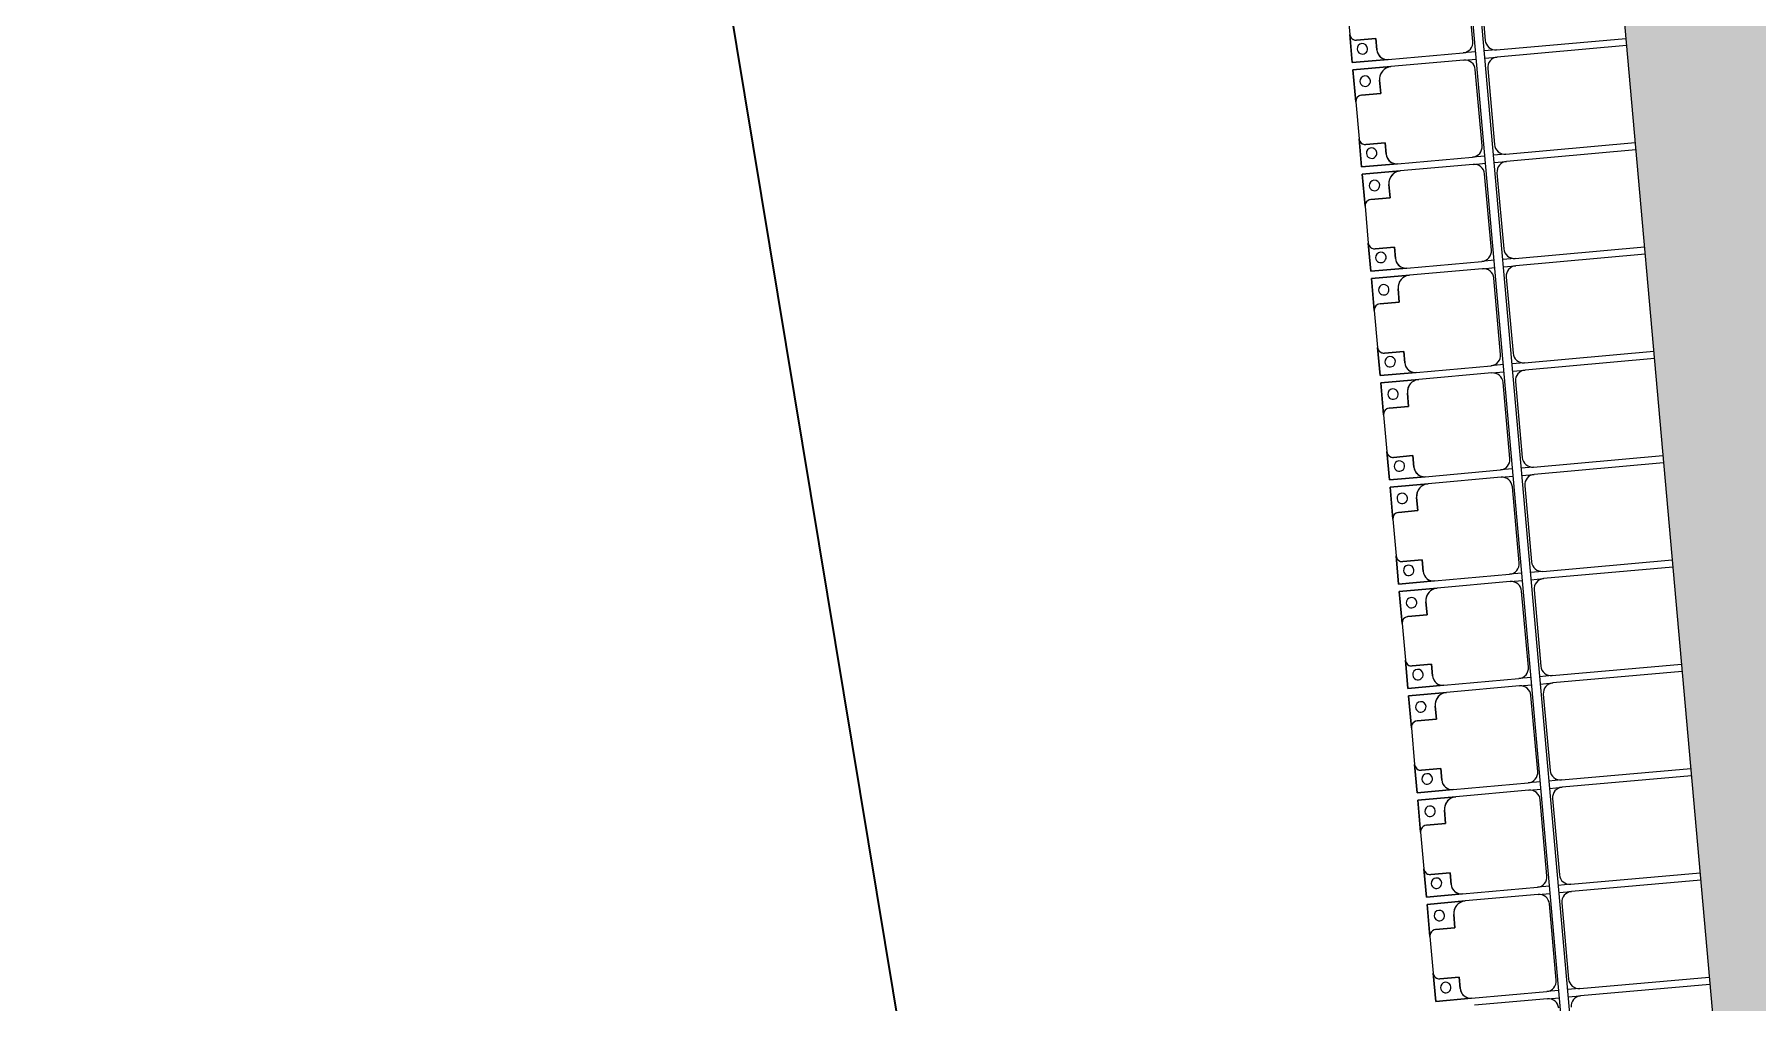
# Model space of a CAD drawing. Header units: millimetres. Extents: x -861324 to 439029, y -308065 to 694685.
# Drawn here: x -94061 to -85830, y 81739 to 86362 of the extents above; entities that cross this region are included whole.
import ezdxf

# ---------------------------------------------------------------- set-up
doc = ezdxf.new("R2010")
doc.units = ezdxf.units.MM
for name, color, linetype, lineweight in [('A-DETL-GENF', 92, 'Continuous', 9), ('A-DETL-THIN', 151, 'Continuous', 9), ('A-GENM', 13, 'Continuous', 9), ('C-TOPO-MAJR', 7, 'Continuous', 35), ('S-BEAM', 12, 'Continuous', 9)]:
    doc.layers.add(name, color=color, linetype=linetype, lineweight=lineweight)

# ---------------------------------------------------------------- blocks, each defined once
blk = doc.blocks.new('Dải phao đi lại kèm đỡ invester - DẢI PHAO ĐI LẠI-19658-BỐ TRÍ BÈ PIN HỒ BẢN MÒNG')
at = {"layer": 'A-GENM', "color": 7}
for p, q in [((77223.4, -620.3), (77223.4, 0)), ((77258.4, 0), (77258.4, -620.3)), ((77723.4, -620.3), (77723.4, 0)), ((77758.4, 0), (77758.4, -620.3)), ((78223.4, -620.3), (78223.4, 0)), ((78723.4, -620.3), (78723.4, 0)), ((78758.4, 0), (78758.4, -620.3)), ((79723.4, -620.3), (79723.4, 0)), ((79758.4, 0), (79758.4, -620.3)), ((80723.4, -620.3), (80723.4, 0)), ((80758.4, 0), (80758.4, -620.3)), ((81258.4, 0), (81258.4, -620.3)), ((81723.4, -620.3), (81723.4, 0)), ((81758.4, 0), (81758.4, -620.3)), ((78258.4, 0), (78258.4, -620.3)), ((79223.4, -620.3), (79223.4, 0)), ((79258.4, 0), (79258.4, -620.3)), ((80223.4, -620.3), (80223.4, 0)), ((80258.4, 0), (80258.4, -620.3)), ((81223.4, -620.3), (81223.4, 0)), ((77223.4, -620.3), (77223.4, -681.1)), ((77258.4, -681.1), (77258.4, -620.3)), ((77723.4, -620.3), (77723.4, -681.1)), ((77758.4, -681.1), (77758.4, -620.3)), ((78223.4, -620.3), (78223.4, -681.1)), ((78258.4, -681.1), (78258.4, -620.3)), ((78723.4, -620.3), (78723.4, -681.1)), ((78758.4, -681.1), (78758.4, -620.3)), ((79223.4, -620.3), (79223.4, -681.1)), ((79258.4, -681.1), (79258.4, -620.3)), ((79723.4, -620.3), (79723.4, -681.1)), ((79758.4, -681.1), (79758.4, -620.3)), ((80223.4, -620.3), (80223.4, -681.1)), ((80258.4, -681.1), (80258.4, -620.3)), ((80723.4, -620.3), (80723.4, -681.1)), ((80758.4, -681.1), (80758.4, -620.3)), ((81223.4, -620.3), (81223.4, -681.1)), ((81258.4, -681.1), (81258.4, -620.3)), ((81723.4, -620.3), (81723.4, -681.1)), ((81758.4, -681.1), (81758.4, -620.3)), ((76808.4, -670.3), (77173.4, -670.3)), ((77173.4, -729.7), (76808.4, -729.7)), ((77223.4, -721.1), (77223.4, -779.7)), ((77258.4, -779.7), (77258.4, -721.1)), ((77308.4, -670.3), (77673.4, -670.3)), ((77673.4, -729.7), (77308.4, -729.7)), ((77723.4, -721.1), (77723.4, -779.7)), ((77758.4, -779.7), (77758.4, -721.1)), ((77808.4, -670.3), (78173.4, -670.3)), ((78173.4, -729.7), (77808.4, -729.7)), ((78223.4, -721.1), (78223.4, -779.7)), ((78258.4, -779.7), (78258.4, -721.1)), ((78308.4, -670.3), (78673.4, -670.3)), ((78673.4, -729.7), (78308.4, -729.7)), ((78723.4, -721.1), (78723.4, -779.7)), ((78758.4, -779.7), (78758.4, -721.1)), ((78808.4, -670.3), (79173.4, -670.3)), ((79173.4, -729.7), (78808.4, -729.7)), ((79223.4, -721.1), (79223.4, -779.7)), ((79258.4, -779.7), (79258.4, -721.1)), ((79308.4, -670.3), (79673.4, -670.3)), ((79673.4, -729.7), (79308.4, -729.7)), ((79723.4, -721.1), (79723.4, -779.7)), ((79758.4, -779.7), (79758.4, -721.1)), ((79808.4, -670.3), (80173.4, -670.3)), ((80173.4, -729.7), (79808.4, -729.7)), ((80223.4, -721.1), (80223.4, -779.7)), ((80258.4, -779.7), (80258.4, -721.1)), ((80308.4, -670.3), (80673.4, -670.3)), ((80673.4, -729.7), (80308.4, -729.7)), ((80723.4, -721.1), (80723.4, -779.7)), ((80758.4, -779.7), (80758.4, -721.1)), ((80808.4, -670.3), (81173.4, -670.3)), ((81173.4, -729.7), (80808.4, -729.7)), ((81223.4, -721.1), (81223.4, -779.7)), ((81258.4, -779.7), (81258.4, -721.1)), ((81308.4, -670.3), (81673.4, -670.3)), ((81673.4, -729.7), (81308.4, -729.7)), ((81723.4, -721.1), (81723.4, -779.7)), ((81758.4, -779.7), (81758.4, -721.1)), ((77223.4, -1139.7), (77223.4, -779.7)), ((77258.4, -779.7), (77258.4, -1129.7)), ((77723.4, -1139.7), (77723.4, -779.7)), ((77758.4, -779.7), (77758.4, -1129.7)), ((78223.4, -1139.7), (78223.4, -779.7)), ((78258.4, -779.7), (78258.4, -1129.7)), ((78723.4, -1139.7), (78723.4, -779.7)), ((78758.4, -779.7), (78758.4, -1129.7)), ((79223.4, -1139.7), (79223.4, -779.7)), ((79258.4, -779.7), (79258.4, -1129.7)), ((79723.4, -1139.7), (79723.4, -779.7)), ((79758.4, -779.7), (79758.4, -1129.7)), ((80223.4, -1139.7), (80223.4, -779.7)), ((80258.4, -779.7), (80258.4, -1129.7)), ((80723.4, -1139.7), (80723.4, -779.7)), ((80758.4, -779.7), (80758.4, -1129.7)), ((81223.4, -1139.7), (81223.4, -779.7)), ((81258.4, -779.7), (81258.4, -1129.7)), ((81723.4, -1139.7), (81723.4, -779.7)), ((81758.4, -779.7), (81758.4, -1129.7)), ((77118.2, -1282.2), (77118.2, -1189.7)), ((77118.2, -1189.7), (77173.4, -1189.7)), ((77318.4, -1189.7), (77381.8, -1189.7)), ((77381.8, -1189.7), (77381.8, -1282.2)), ((77618.2, -1282.2), (77618.2, -1189.7)), ((77618.2, -1189.7), (77673.4, -1189.7)), ((77818.4, -1189.7), (77881.8, -1189.7)), ((77881.8, -1189.7), (77881.8, -1282.2)), ((78118.2, -1282.2), (78118.2, -1189.7)), ((78118.2, -1189.7), (78173.4, -1189.7)), ((78318.4, -1189.7), (78381.8, -1189.7)), ((78381.8, -1189.7), (78381.8, -1282.2)), ((78618.2, -1282.2), (78618.2, -1189.7)), ((78618.2, -1189.7), (78673.4, -1189.7)), ((78818.4, -1189.7), (78881.8, -1189.7)), ((78881.8, -1189.7), (78881.8, -1282.2)), ((79118.2, -1282.2), (79118.2, -1189.7)), ((79118.2, -1189.7), (79173.4, -1189.7)), ((79318.4, -1189.7), (79381.8, -1189.7)), ((79381.8, -1189.7), (79381.8, -1282.2)), ((79618.2, -1282.2), (79618.2, -1189.7)), ((79618.2, -1189.7), (79673.4, -1189.7)), ((79818.4, -1189.7), (79881.8, -1189.7)), ((79881.8, -1189.7), (79881.8, -1282.2)), ((80118.2, -1282.2), (80118.2, -1189.7)), ((80118.2, -1189.7), (80173.4, -1189.7)), ((80318.4, -1189.7), (80381.8, -1189.7)), ((80381.8, -1189.7), (80381.8, -1282.2)), ((80618.2, -1282.2), (80618.2, -1189.7)), ((80618.2, -1189.7), (80673.4, -1189.7)), ((80818.4, -1189.7), (80881.8, -1189.7)), ((80881.8, -1189.7), (80881.8, -1282.2)), ((81118.2, -1282.2), (81118.2, -1189.7)), ((81118.2, -1189.7), (81173.4, -1189.7)), ((81318.4, -1189.7), (81381.8, -1189.7)), ((81381.8, -1189.7), (81381.8, -1282.2)), ((81618.2, -1282.2), (81618.2, -1189.7)), ((81618.2, -1189.7), (81673.4, -1189.7)), ((76911.8, -1312.2), (77088.2, -1312.2)), ((77411.8, -1312.2), (77588.2, -1312.2)), ((77911.8, -1312.2), (78088.2, -1312.2)), ((78411.8, -1312.2), (78588.2, -1312.2)), ((78911.8, -1312.2), (79088.2, -1312.2)), ((79411.8, -1312.2), (79588.2, -1312.2)), ((79911.8, -1312.2), (80088.2, -1312.2)), ((80411.8, -1312.2), (80588.2, -1312.2)), ((80911.8, -1312.2), (81088.2, -1312.2)), ((81411.8, -1312.2), (81588.2, -1312.2))]:
    blk.add_line(p, q, dxfattribs=at)
at = {"layer": 'A-GENM', "color": 9}
for p, q in [((77223.4, -620.3), (77223.4, -681.1)), ((77258.4, -681.1), (77258.4, -620.3)), ((77723.4, -620.3), (77723.4, -681.1)), ((77758.4, -681.1), (77758.4, -620.3)), ((78223.4, -620.3), (78223.4, -681.1)), ((78258.4, -681.1), (78258.4, -620.3)), ((78723.4, -620.3), (78723.4, -681.1)), ((78758.4, -681.1), (78758.4, -620.3)), ((79223.4, -620.3), (79223.4, -681.1)), ((79258.4, -681.1), (79258.4, -620.3)), ((79723.4, -620.3), (79723.4, -681.1)), ((79758.4, -681.1), (79758.4, -620.3)), ((80223.4, -620.3), (80223.4, -681.1)), ((80258.4, -681.1), (80258.4, -620.3)), ((80723.4, -620.3), (80723.4, -681.1)), ((80758.4, -681.1), (80758.4, -620.3)), ((81223.4, -620.3), (81223.4, -681.1)), ((81258.4, -681.1), (81258.4, -620.3)), ((81723.4, -620.3), (81723.4, -681.1)), ((81758.4, -681.1), (81758.4, -620.3)), ((77223.4, -721.1), (77223.4, -779.7)), ((77258.4, -779.7), (77258.4, -721.1)), ((77723.4, -721.1), (77723.4, -779.7)), ((77758.4, -779.7), (77758.4, -721.1)), ((78223.4, -721.1), (78223.4, -779.7)), ((78258.4, -779.7), (78258.4, -721.1)), ((78723.4, -721.1), (78723.4, -779.7)), ((78758.4, -779.7), (78758.4, -721.1)), ((79223.4, -721.1), (79223.4, -779.7)), ((79258.4, -779.7), (79258.4, -721.1)), ((79723.4, -721.1), (79723.4, -779.7)), ((79758.4, -779.7), (79758.4, -721.1)), ((80223.4, -721.1), (80223.4, -779.7)), ((80258.4, -779.7), (80258.4, -721.1)), ((80723.4, -721.1), (80723.4, -779.7)), ((80758.4, -779.7), (80758.4, -721.1)), ((81223.4, -721.1), (81223.4, -779.7)), ((81258.4, -779.7), (81258.4, -721.1)), ((81723.4, -721.1), (81723.4, -779.7)), ((81758.4, -779.7), (81758.4, -721.1)), ((77223.4, -1139.7), (77223.4, -1312.2)), ((77223.4, -1312.2), (77223.4, -1139.7)), ((77258.4, -1312.2), (77258.4, -1129.7)), ((77258.4, -1129.7), (77258.4, -1312.2)), ((77723.4, -1139.7), (77723.4, -1312.2)), ((77723.4, -1312.2), (77723.4, -1139.7)), ((77758.4, -1312.2), (77758.4, -1129.7)), ((77758.4, -1129.7), (77758.4, -1312.2)), ((78223.4, -1139.7), (78223.4, -1312.2)), ((78223.4, -1312.2), (78223.4, -1139.7)), ((78258.4, -1312.2), (78258.4, -1129.7)), ((78258.4, -1129.7), (78258.4, -1312.2)), ((78723.4, -1139.7), (78723.4, -1312.2)), ((78723.4, -1312.2), (78723.4, -1139.7)), ((78758.4, -1312.2), (78758.4, -1129.7)), ((78758.4, -1129.7), (78758.4, -1312.2)), ((79223.4, -1139.7), (79223.4, -1312.2)), ((79223.4, -1312.2), (79223.4, -1139.7)), ((79258.4, -1312.2), (79258.4, -1129.7)), ((79258.4, -1129.7), (79258.4, -1312.2)), ((79723.4, -1139.7), (79723.4, -1312.2)), ((79723.4, -1312.2), (79723.4, -1139.7)), ((79758.4, -1312.2), (79758.4, -1129.7)), ((79758.4, -1129.7), (79758.4, -1312.2)), ((80223.4, -1139.7), (80223.4, -1312.2)), ((80223.4, -1312.2), (80223.4, -1139.7)), ((80258.4, -1312.2), (80258.4, -1129.7)), ((80258.4, -1129.7), (80258.4, -1312.2)), ((80723.4, -1139.7), (80723.4, -1312.2)), ((80723.4, -1312.2), (80723.4, -1139.7)), ((80758.4, -1312.2), (80758.4, -1129.7)), ((80758.4, -1129.7), (80758.4, -1312.2)), ((81223.4, -1139.7), (81223.4, -1312.2)), ((81223.4, -1312.2), (81223.4, -1139.7)), ((81258.4, -1312.2), (81258.4, -1129.7)), ((81258.4, -1129.7), (81258.4, -1312.2)), ((81723.4, -1139.7), (81723.4, -1312.2)), ((81723.4, -1312.2), (81723.4, -1139.7)), ((77173.4, -1189.7), (77118.2, -1189.7)), ((77118.2, -1189.7), (77118.2, -1282.2)), ((77118.2, -1282.2), (77118.2, -1189.7)), ((77118.2, -1189.7), (77118.2, -1282.2)), ((77118.2, -1189.7), (77173.4, -1189.7)), ((77173.4, -1189.7), (77118.2, -1189.7)), ((77381.8, -1189.7), (77318.4, -1189.7)), ((77318.4, -1189.7), (77381.8, -1189.7)), ((77381.8, -1189.7), (77318.4, -1189.7)), ((77381.8, -1282.2), (77381.8, -1189.7)), ((77381.8, -1189.7), (77381.8, -1282.2)), ((77381.8, -1282.2), (77381.8, -1189.7)), ((77673.4, -1189.7), (77618.2, -1189.7)), ((77618.2, -1189.7), (77618.2, -1282.2)), ((77618.2, -1282.2), (77618.2, -1189.7)), ((77618.2, -1189.7), (77618.2, -1282.2)), ((77618.2, -1189.7), (77673.4, -1189.7)), ((77673.4, -1189.7), (77618.2, -1189.7)), ((77881.8, -1189.7), (77818.4, -1189.7)), ((77818.4, -1189.7), (77881.8, -1189.7)), ((77881.8, -1189.7), (77818.4, -1189.7)), ((77881.8, -1282.2), (77881.8, -1189.7)), ((77881.8, -1189.7), (77881.8, -1282.2)), ((77881.8, -1282.2), (77881.8, -1189.7)), ((78173.4, -1189.7), (78118.2, -1189.7)), ((78118.2, -1189.7), (78118.2, -1282.2)), ((78118.2, -1282.2), (78118.2, -1189.7)), ((78118.2, -1189.7), (78118.2, -1282.2)), ((78118.2, -1189.7), (78173.4, -1189.7)), ((78173.4, -1189.7), (78118.2, -1189.7)), ((78381.8, -1189.7), (78318.4, -1189.7)), ((78318.4, -1189.7), (78381.8, -1189.7)), ((78381.8, -1189.7), (78318.4, -1189.7)), ((78381.8, -1282.2), (78381.8, -1189.7)), ((78381.8, -1189.7), (78381.8, -1282.2)), ((78381.8, -1282.2), (78381.8, -1189.7)), ((78673.4, -1189.7), (78618.2, -1189.7)), ((78618.2, -1189.7), (78618.2, -1282.2)), ((78618.2, -1282.2), (78618.2, -1189.7)), ((78618.2, -1189.7), (78618.2, -1282.2)), ((78618.2, -1189.7), (78673.4, -1189.7)), ((78673.4, -1189.7), (78618.2, -1189.7)), ((78881.8, -1189.7), (78818.4, -1189.7)), ((78818.4, -1189.7), (78881.8, -1189.7)), ((78881.8, -1189.7), (78818.4, -1189.7)), ((78881.8, -1282.2), (78881.8, -1189.7)), ((78881.8, -1189.7), (78881.8, -1282.2)), ((78881.8, -1282.2), (78881.8, -1189.7)), ((79173.4, -1189.7), (79118.2, -1189.7)), ((79118.2, -1189.7), (79118.2, -1282.2)), ((79118.2, -1282.2), (79118.2, -1189.7)), ((79118.2, -1189.7), (79118.2, -1282.2)), ((79118.2, -1189.7), (79173.4, -1189.7)), ((79173.4, -1189.7), (79118.2, -1189.7)), ((79381.8, -1189.7), (79318.4, -1189.7)), ((79318.4, -1189.7), (79381.8, -1189.7)), ((79381.8, -1189.7), (79318.4, -1189.7)), ((79381.8, -1282.2), (79381.8, -1189.7)), ((79381.8, -1189.7), (79381.8, -1282.2)), ((79381.8, -1282.2), (79381.8, -1189.7)), ((79673.4, -1189.7), (79618.2, -1189.7)), ((79618.2, -1189.7), (79618.2, -1282.2)), ((79618.2, -1282.2), (79618.2, -1189.7)), ((79618.2, -1189.7), (79618.2, -1282.2)), ((79618.2, -1189.7), (79673.4, -1189.7)), ((79673.4, -1189.7), (79618.2, -1189.7)), ((79881.8, -1189.7), (79818.4, -1189.7)), ((79818.4, -1189.7), (79881.8, -1189.7)), ((79881.8, -1189.7), (79818.4, -1189.7)), ((79881.8, -1282.2), (79881.8, -1189.7)), ((79881.8, -1189.7), (79881.8, -1282.2)), ((79881.8, -1282.2), (79881.8, -1189.7)), ((80173.4, -1189.7), (80118.2, -1189.7)), ((80118.2, -1189.7), (80118.2, -1282.2)), ((80118.2, -1282.2), (80118.2, -1189.7)), ((80118.2, -1189.7), (80118.2, -1282.2)), ((80118.2, -1189.7), (80173.4, -1189.7)), ((80173.4, -1189.7), (80118.2, -1189.7)), ((80381.8, -1189.7), (80318.4, -1189.7)), ((80318.4, -1189.7), (80381.8, -1189.7)), ((80381.8, -1189.7), (80318.4, -1189.7)), ((80381.8, -1282.2), (80381.8, -1189.7)), ((80381.8, -1189.7), (80381.8, -1282.2)), ((80381.8, -1282.2), (80381.8, -1189.7)), ((80673.4, -1189.7), (80618.2, -1189.7)), ((80618.2, -1189.7), (80618.2, -1282.2)), ((80618.2, -1282.2), (80618.2, -1189.7)), ((80618.2, -1189.7), (80618.2, -1282.2)), ((80618.2, -1189.7), (80673.4, -1189.7)), ((80673.4, -1189.7), (80618.2, -1189.7)), ((80881.8, -1189.7), (80818.4, -1189.7)), ((80818.4, -1189.7), (80881.8, -1189.7)), ((80881.8, -1189.7), (80818.4, -1189.7)), ((80881.8, -1282.2), (80881.8, -1189.7)), ((80881.8, -1189.7), (80881.8, -1282.2)), ((80881.8, -1282.2), (80881.8, -1189.7)), ((81173.4, -1189.7), (81118.2, -1189.7)), ((81118.2, -1189.7), (81118.2, -1282.2)), ((81118.2, -1282.2), (81118.2, -1189.7)), ((81118.2, -1189.7), (81118.2, -1282.2)), ((81118.2, -1189.7), (81173.4, -1189.7)), ((81173.4, -1189.7), (81118.2, -1189.7)), ((81381.8, -1189.7), (81318.4, -1189.7)), ((81318.4, -1189.7), (81381.8, -1189.7)), ((81381.8, -1189.7), (81318.4, -1189.7)), ((81381.8, -1282.2), (81381.8, -1189.7)), ((81381.8, -1189.7), (81381.8, -1282.2)), ((81381.8, -1282.2), (81381.8, -1189.7)), ((81673.4, -1189.7), (81618.2, -1189.7)), ((81618.2, -1189.7), (81618.2, -1282.2)), ((81618.2, -1282.2), (81618.2, -1189.7)), ((81618.2, -1189.7), (81618.2, -1282.2)), ((81618.2, -1189.7), (81673.4, -1189.7)), ((81673.4, -1189.7), (81618.2, -1189.7)), ((77223.4, -1312.2), (77088.2, -1312.2)), ((77088.2, -1312.2), (77223.4, -1312.2)), ((77411.8, -1312.2), (77258.4, -1312.2)), ((77258.4, -1312.2), (77411.8, -1312.2)), ((77723.4, -1312.2), (77588.2, -1312.2)), ((77588.2, -1312.2), (77723.4, -1312.2)), ((77911.8, -1312.2), (77758.4, -1312.2)), ((77758.4, -1312.2), (77911.8, -1312.2)), ((78223.4, -1312.2), (78088.2, -1312.2)), ((78088.2, -1312.2), (78223.4, -1312.2)), ((78411.8, -1312.2), (78258.4, -1312.2)), ((78258.4, -1312.2), (78411.8, -1312.2)), ((78723.4, -1312.2), (78588.2, -1312.2)), ((78588.2, -1312.2), (78723.4, -1312.2)), ((78911.8, -1312.2), (78758.4, -1312.2)), ((78758.4, -1312.2), (78911.8, -1312.2)), ((79223.4, -1312.2), (79088.2, -1312.2)), ((79088.2, -1312.2), (79223.4, -1312.2)), ((79411.8, -1312.2), (79258.4, -1312.2)), ((79258.4, -1312.2), (79411.8, -1312.2)), ((79723.4, -1312.2), (79588.2, -1312.2)), ((79588.2, -1312.2), (79723.4, -1312.2)), ((79911.8, -1312.2), (79758.4, -1312.2)), ((79758.4, -1312.2), (79911.8, -1312.2)), ((80223.4, -1312.2), (80088.2, -1312.2)), ((80088.2, -1312.2), (80223.4, -1312.2)), ((80411.8, -1312.2), (80258.4, -1312.2)), ((80258.4, -1312.2), (80411.8, -1312.2)), ((80723.4, -1312.2), (80588.2, -1312.2)), ((80588.2, -1312.2), (80723.4, -1312.2)), ((80911.8, -1312.2), (80758.4, -1312.2)), ((80758.4, -1312.2), (80911.8, -1312.2)), ((81223.4, -1312.2), (81088.2, -1312.2)), ((81088.2, -1312.2), (81223.4, -1312.2)), ((81411.8, -1312.2), (81258.4, -1312.2)), ((81258.4, -1312.2), (81411.8, -1312.2)), ((81723.4, -1312.2), (81588.2, -1312.2)), ((81588.2, -1312.2), (81723.4, -1312.2))]:
    blk.add_line(p, q, dxfattribs=at)
at = {"layer": 'A-GENM', "color": 7}
for centre, radius, start, end in [((77173.4, -620.3), 50, 270, 0), ((77308.4, -620.3), 50, 180, 270), ((77673.4, -620.3), 50, 270, 0), ((77808.4, -620.3), 50, 180, 270), ((78173.4, -620.3), 50, 270, 0), ((78308.4, -620.3), 50, 180, 270), ((78673.4, -620.3), 50, 270, 0), ((78808.4, -620.3), 50, 180, 270), ((79173.4, -620.3), 50, 270, 0), ((79308.4, -620.3), 50, 180, 270), ((79673.4, -620.3), 50, 270, 0), ((79808.4, -620.3), 50, 180, 270), ((80173.4, -620.3), 50, 270, 0), ((80308.4, -620.3), 50, 180, 270), ((80673.4, -620.3), 50, 270, 0), ((80808.4, -620.3), 50, 180, 270), ((81173.4, -620.3), 50, 270, 0), ((81308.4, -620.3), 50, 180, 270), ((81673.4, -620.3), 50, 270, 0), ((81808.4, -620.3), 50, 180, 270), ((77173.4, -779.7), 50, 360, 90), ((77308.4, -779.7), 50, 90, 180), ((77673.4, -779.7), 50, 360, 90), ((77808.4, -779.7), 50, 90, 180), ((78173.4, -779.7), 50, 360, 90), ((78308.4, -779.7), 50, 90, 180), ((78673.4, -779.7), 50, 360, 90), ((78808.4, -779.7), 50, 90, 180), ((79173.4, -779.7), 50, 360, 90), ((79308.4, -779.7), 50, 90, 180), ((79673.4, -779.7), 50, 360, 90), ((79808.4, -779.7), 50, 90, 180), ((80173.4, -779.7), 50, 360, 90), ((80308.4, -779.7), 50, 90, 180), ((80673.4, -779.7), 50, 360, 90), ((80808.4, -779.7), 50, 90, 180), ((81173.4, -779.7), 50, 360, 90), ((81308.4, -779.7), 50, 90, 180), ((81673.4, -779.7), 50, 360, 90), ((81808.4, -779.7), 50, 90, 180), ((77173.4, -1139.7), 50, 270, 360), ((77318.4, -1129.7), 60, 180, 270), ((77673.4, -1139.7), 50, 270, 360), ((77818.4, -1129.7), 60, 180, 270), ((78173.4, -1139.7), 50, 270, 360), ((78318.4, -1129.7), 60, 180, 270), ((78673.4, -1139.7), 50, 270, 360), ((78818.4, -1129.7), 60, 180, 270), ((79173.4, -1139.7), 50, 270, 360), ((79318.4, -1129.7), 60, 180, 270), ((79673.4, -1139.7), 50, 270, 360), ((79818.4, -1129.7), 60, 180, 270), ((80173.4, -1139.7), 50, 270, 360), ((80318.4, -1129.7), 60, 180, 270), ((80673.4, -1139.7), 50, 270, 360), ((80818.4, -1129.7), 60, 180, 270), ((81173.4, -1139.7), 50, 270, 360), ((81318.4, -1129.7), 60, 180, 270), ((81673.4, -1139.7), 50, 270, 360), ((77088.2, -1282.2), 30, 270, 0), ((77411.8, -1282.2), 30, 180, 270), ((77588.2, -1282.2), 30, 270, 0), ((77911.8, -1282.2), 30, 180, 270), ((78088.2, -1282.2), 30, 270, 0), ((78411.8, -1282.2), 30, 180, 270), ((78588.2, -1282.2), 30, 270, 0), ((78911.8, -1282.2), 30, 180, 270), ((79088.2, -1282.2), 30, 270, 0), ((79411.8, -1282.2), 30, 180, 270), ((79588.2, -1282.2), 30, 270, 0), ((79911.8, -1282.2), 30, 180, 270), ((80088.2, -1282.2), 30, 270, 0), ((80411.8, -1282.2), 30, 180, 270), ((80588.2, -1282.2), 30, 270, 0), ((80911.8, -1282.2), 30, 180, 270), ((81088.2, -1282.2), 30, 270, 0), ((81411.8, -1282.2), 30, 180, 270), ((81588.2, -1282.2), 30, 270, 0)]:
    blk.add_arc(centre, radius, start, end, dxfattribs=at)
at = {"layer": 'A-GENM', "color": 9}
for centre, radius, start, end in [((77318.4, -1129.7), 60, 195, 270), ((77318.4, -1129.7), 60, 195, 270), ((77318.4, -1129.7), 60, 195, 270), ((77818.4, -1129.7), 60, 195, 270), ((77818.4, -1129.7), 60, 195, 270), ((77818.4, -1129.7), 60, 195, 270), ((78318.4, -1129.7), 60, 195, 270), ((78318.4, -1129.7), 60, 195, 270), ((78318.4, -1129.7), 60, 195, 270), ((78818.4, -1129.7), 60, 195, 270), ((78818.4, -1129.7), 60, 195, 270), ((78818.4, -1129.7), 60, 195, 270), ((79318.4, -1129.7), 60, 195, 270), ((79318.4, -1129.7), 60, 195, 270), ((79318.4, -1129.7), 60, 195, 270), ((79818.4, -1129.7), 60, 195, 270), ((79818.4, -1129.7), 60, 195, 270), ((79818.4, -1129.7), 60, 195, 270), ((80318.4, -1129.7), 60, 195, 270), ((80318.4, -1129.7), 60, 195, 270), ((80318.4, -1129.7), 60, 195, 270), ((80818.4, -1129.7), 60, 195, 270), ((80818.4, -1129.7), 60, 195, 270), ((80818.4, -1129.7), 60, 195, 270), ((81318.4, -1129.7), 60, 195, 270), ((81318.4, -1129.7), 60, 195, 270), ((81318.4, -1129.7), 60, 195, 270), ((77161.8, -1258.6), 25, 90, 270), ((77161.8, -1258.6), 25, 90, 270), ((77161.8, -1258.6), 25, 270, 90), ((77161.8, -1258.6), 25, 270, 90), ((77173.4, -1139.7), 50, 270, 345), ((77173.4, -1139.7), 50, 270, 345), ((77173.4, -1139.7), 50, 270, 345), ((77316.8, -1258.6), 25, 90, 270), ((77316.8, -1258.6), 25, 90, 270), ((77316.8, -1258.6), 25, 270, 90), ((77316.8, -1258.6), 25, 270, 90), ((77661.8, -1258.6), 25, 90, 270), ((77661.8, -1258.6), 25, 90, 270), ((77661.8, -1258.6), 25, 270, 90), ((77661.8, -1258.6), 25, 270, 90), ((77673.4, -1139.7), 50, 270, 345), ((77673.4, -1139.7), 50, 270, 345), ((77673.4, -1139.7), 50, 270, 345), ((77816.8, -1258.6), 25, 90, 270), ((77816.8, -1258.6), 25, 90, 270), ((77816.8, -1258.6), 25, 270, 90), ((77816.8, -1258.6), 25, 270, 90), ((78161.8, -1258.6), 25, 90, 270), ((78161.8, -1258.6), 25, 90, 270), ((78161.8, -1258.6), 25, 270, 90), ((78161.8, -1258.6), 25, 270, 90), ((78173.4, -1139.7), 50, 270, 345), ((78173.4, -1139.7), 50, 270, 345), ((78173.4, -1139.7), 50, 270, 345), ((78316.8, -1258.6), 25, 90, 270), ((78316.8, -1258.6), 25, 90, 270), ((78316.8, -1258.6), 25, 270, 90), ((78316.8, -1258.6), 25, 270, 90), ((78661.8, -1258.6), 25, 90, 270), ((78661.8, -1258.6), 25, 90, 270), ((78661.8, -1258.6), 25, 270, 90), ((78661.8, -1258.6), 25, 270, 90), ((78673.4, -1139.7), 50, 270, 345), ((78673.4, -1139.7), 50, 270, 345), ((78673.4, -1139.7), 50, 270, 345), ((78816.8, -1258.6), 25, 90, 270), ((78816.8, -1258.6), 25, 90, 270), ((78816.8, -1258.6), 25, 270, 90), ((78816.8, -1258.6), 25, 270, 90), ((79161.8, -1258.6), 25, 90, 270), ((79161.8, -1258.6), 25, 90, 270), ((79161.8, -1258.6), 25, 270, 90), ((79161.8, -1258.6), 25, 270, 90), ((79173.4, -1139.7), 50, 270, 345), ((79173.4, -1139.7), 50, 270, 345), ((79173.4, -1139.7), 50, 270, 345), ((79316.8, -1258.6), 25, 90, 270), ((79316.8, -1258.6), 25, 90, 270), ((79316.8, -1258.6), 25, 270, 90), ((79316.8, -1258.6), 25, 270, 90), ((79661.8, -1258.6), 25, 90, 270), ((79661.8, -1258.6), 25, 90, 270), ((79661.8, -1258.6), 25, 270, 90), ((79661.8, -1258.6), 25, 270, 90), ((79673.4, -1139.7), 50, 270, 345), ((79673.4, -1139.7), 50, 270, 345), ((79673.4, -1139.7), 50, 270, 345), ((79816.8, -1258.6), 25, 90, 270), ((79816.8, -1258.6), 25, 90, 270), ((79816.8, -1258.6), 25, 270, 90), ((79816.8, -1258.6), 25, 270, 90), ((80161.8, -1258.6), 25, 90, 270), ((80161.8, -1258.6), 25, 90, 270), ((80161.8, -1258.6), 25, 270, 90), ((80161.8, -1258.6), 25, 270, 90), ((80173.4, -1139.7), 50, 270, 345), ((80173.4, -1139.7), 50, 270, 345), ((80173.4, -1139.7), 50, 270, 345), ((80316.8, -1258.6), 25, 90, 270), ((80316.8, -1258.6), 25, 90, 270), ((80316.8, -1258.6), 25, 270, 90), ((80316.8, -1258.6), 25, 270, 90), ((80661.8, -1258.6), 25, 90, 270), ((80661.8, -1258.6), 25, 90, 270), ((80661.8, -1258.6), 25, 270, 90), ((80661.8, -1258.6), 25, 270, 90), ((80673.4, -1139.7), 50, 270, 345), ((80673.4, -1139.7), 50, 270, 345), ((80673.4, -1139.7), 50, 270, 345), ((80816.8, -1258.6), 25, 90, 270), ((80816.8, -1258.6), 25, 90, 270), ((80816.8, -1258.6), 25, 270, 90), ((80816.8, -1258.6), 25, 270, 90), ((81161.8, -1258.6), 25, 90, 270), ((81161.8, -1258.6), 25, 90, 270), ((81161.8, -1258.6), 25, 270, 90), ((81161.8, -1258.6), 25, 270, 90), ((81173.4, -1139.7), 50, 270, 345), ((81173.4, -1139.7), 50, 270, 345), ((81173.4, -1139.7), 50, 270, 345), ((81316.8, -1258.6), 25, 90, 270), ((81316.8, -1258.6), 25, 90, 270), ((81316.8, -1258.6), 25, 270, 90), ((81316.8, -1258.6), 25, 270, 90), ((81661.8, -1258.6), 25, 90, 270), ((81661.8, -1258.6), 25, 90, 270), ((81661.8, -1258.6), 25, 270, 90), ((81661.8, -1258.6), 25, 270, 90), ((81673.4, -1139.7), 50, 270, 345), ((81673.4, -1139.7), 50, 270, 345), ((81673.4, -1139.7), 50, 270, 345), ((77088.2, -1282.2), 30, 300, 0), ((77088.2, -1282.2), 30, 300, 0), ((77088.2, -1282.2), 30, 300, 0), ((77411.8, -1282.2), 30, 180, 240), ((77411.8, -1282.2), 30, 180, 240), ((77411.8, -1282.2), 30, 180, 240), ((77588.2, -1282.2), 30, 300, 0), ((77588.2, -1282.2), 30, 300, 0), ((77588.2, -1282.2), 30, 300, 0), ((77911.8, -1282.2), 30, 180, 240), ((77911.8, -1282.2), 30, 180, 240), ((77911.8, -1282.2), 30, 180, 240), ((78088.2, -1282.2), 30, 300, 0), ((78088.2, -1282.2), 30, 300, 0), ((78088.2, -1282.2), 30, 300, 0), ((78411.8, -1282.2), 30, 180, 240), ((78411.8, -1282.2), 30, 180, 240), ((78411.8, -1282.2), 30, 180, 240), ((78588.2, -1282.2), 30, 300, 0), ((78588.2, -1282.2), 30, 300, 0), ((78588.2, -1282.2), 30, 300, 0), ((78911.8, -1282.2), 30, 180, 240), ((78911.8, -1282.2), 30, 180, 240), ((78911.8, -1282.2), 30, 180, 240), ((79088.2, -1282.2), 30, 300, 0), ((79088.2, -1282.2), 30, 300, 0), ((79088.2, -1282.2), 30, 300, 0), ((79411.8, -1282.2), 30, 180, 240), ((79411.8, -1282.2), 30, 180, 240), ((79411.8, -1282.2), 30, 180, 240), ((79588.2, -1282.2), 30, 300, 0), ((79588.2, -1282.2), 30, 300, 0), ((79588.2, -1282.2), 30, 300, 0), ((79911.8, -1282.2), 30, 180, 240), ((79911.8, -1282.2), 30, 180, 240), ((79911.8, -1282.2), 30, 180, 240), ((80088.2, -1282.2), 30, 300, 0), ((80088.2, -1282.2), 30, 300, 0), ((80088.2, -1282.2), 30, 300, 0), ((80411.8, -1282.2), 30, 180, 240), ((80411.8, -1282.2), 30, 180, 240), ((80411.8, -1282.2), 30, 180, 240), ((80588.2, -1282.2), 30, 300, 0), ((80588.2, -1282.2), 30, 300, 0), ((80588.2, -1282.2), 30, 300, 0), ((80911.8, -1282.2), 30, 180, 240), ((80911.8, -1282.2), 30, 180, 240), ((80911.8, -1282.2), 30, 180, 240), ((81088.2, -1282.2), 30, 300, 0), ((81088.2, -1282.2), 30, 300, 0), ((81088.2, -1282.2), 30, 300, 0), ((81411.8, -1282.2), 30, 180, 240), ((81411.8, -1282.2), 30, 180, 240), ((81411.8, -1282.2), 30, 180, 240), ((81588.2, -1282.2), 30, 300, 0), ((81588.2, -1282.2), 30, 300, 0), ((81588.2, -1282.2), 30, 300, 0)]:
    blk.add_arc(centre, radius, start, end, dxfattribs=at)
blk = doc.blocks.new('Dầm C52 - Dầm C52-22346-BỐ TRÍ BÈ PIN HỒ BẢN MÒNG')
at = {"layer": 'S-BEAM', "color": 7}
for p, q in [((-87623.4, 20), (87623.4, 20)), ((87623.4, -20), (-87623.4, -20))]:
    blk.add_line(p, q, dxfattribs=at)
blk = doc.blocks.new('HOBANMONG_BEPIN 4_rvt-1-BỐ TRÍ BÈ PIN HỒ BẢN MÒNG')
at = {"layer": 'A-GENM', "lineweight": 9, "rotation": 275.0793457303301}
blk.add_blockref('Dải phao đi lại kèm đỡ invester - DẢI PHAO ĐI LẠI-19658-BỐ TRÍ BÈ PIN HỒ BẢN MÒNG', (-93295.6, 163263.5), dxfattribs=at)
at = {"layer": 'S-BEAM', "lineweight": 9, "rotation": 95.07934573032993}
blk.add_blockref('Dầm C52 - Dầm C52-22346-BỐ TRÍ BÈ PIN HỒ BẢN MÒNG', (-86283, 76449.1), dxfattribs=at)

msp = doc.modelspace()

# ---------------------------------------------------------------- hatches: boundary and pattern name
at = {"layer": 'A-DETL-GENF'}
msp.add_hatch(color=8, dxfattribs=at).paths.add_polyline_path([(-77890.4, -10053.4), (-40370, -6718.4), (-44619.7, 41093.2), (-10168.2, 44155.4), (-21323.6, 169660.6), (-93295.6, 163263.5), (-77965.4, -9210.3)])

# ---------------------------------------------------------------- linework, layer by layer
at = {"layer": 'A-DETL-THIN'}
msp.add_line((-93295.6, 163263.5), (-77890.4, -10053.4), dxfattribs=at)
at = {"layer": 'C-TOPO-MAJR'}
msp.add_line((-91319.4, 89999.9), (-88886.5, 75306.2), dxfattribs=at)

# ---------------------------------------------------------------- block references
at = {"lineweight": 5}
msp.add_blockref('HOBANMONG_BEPIN 4_rvt-1-BỐ TRÍ BÈ PIN HỒ BẢN MÒNG', (0, 0), dxfattribs=at)

doc.saveas('drawing.dxf')
